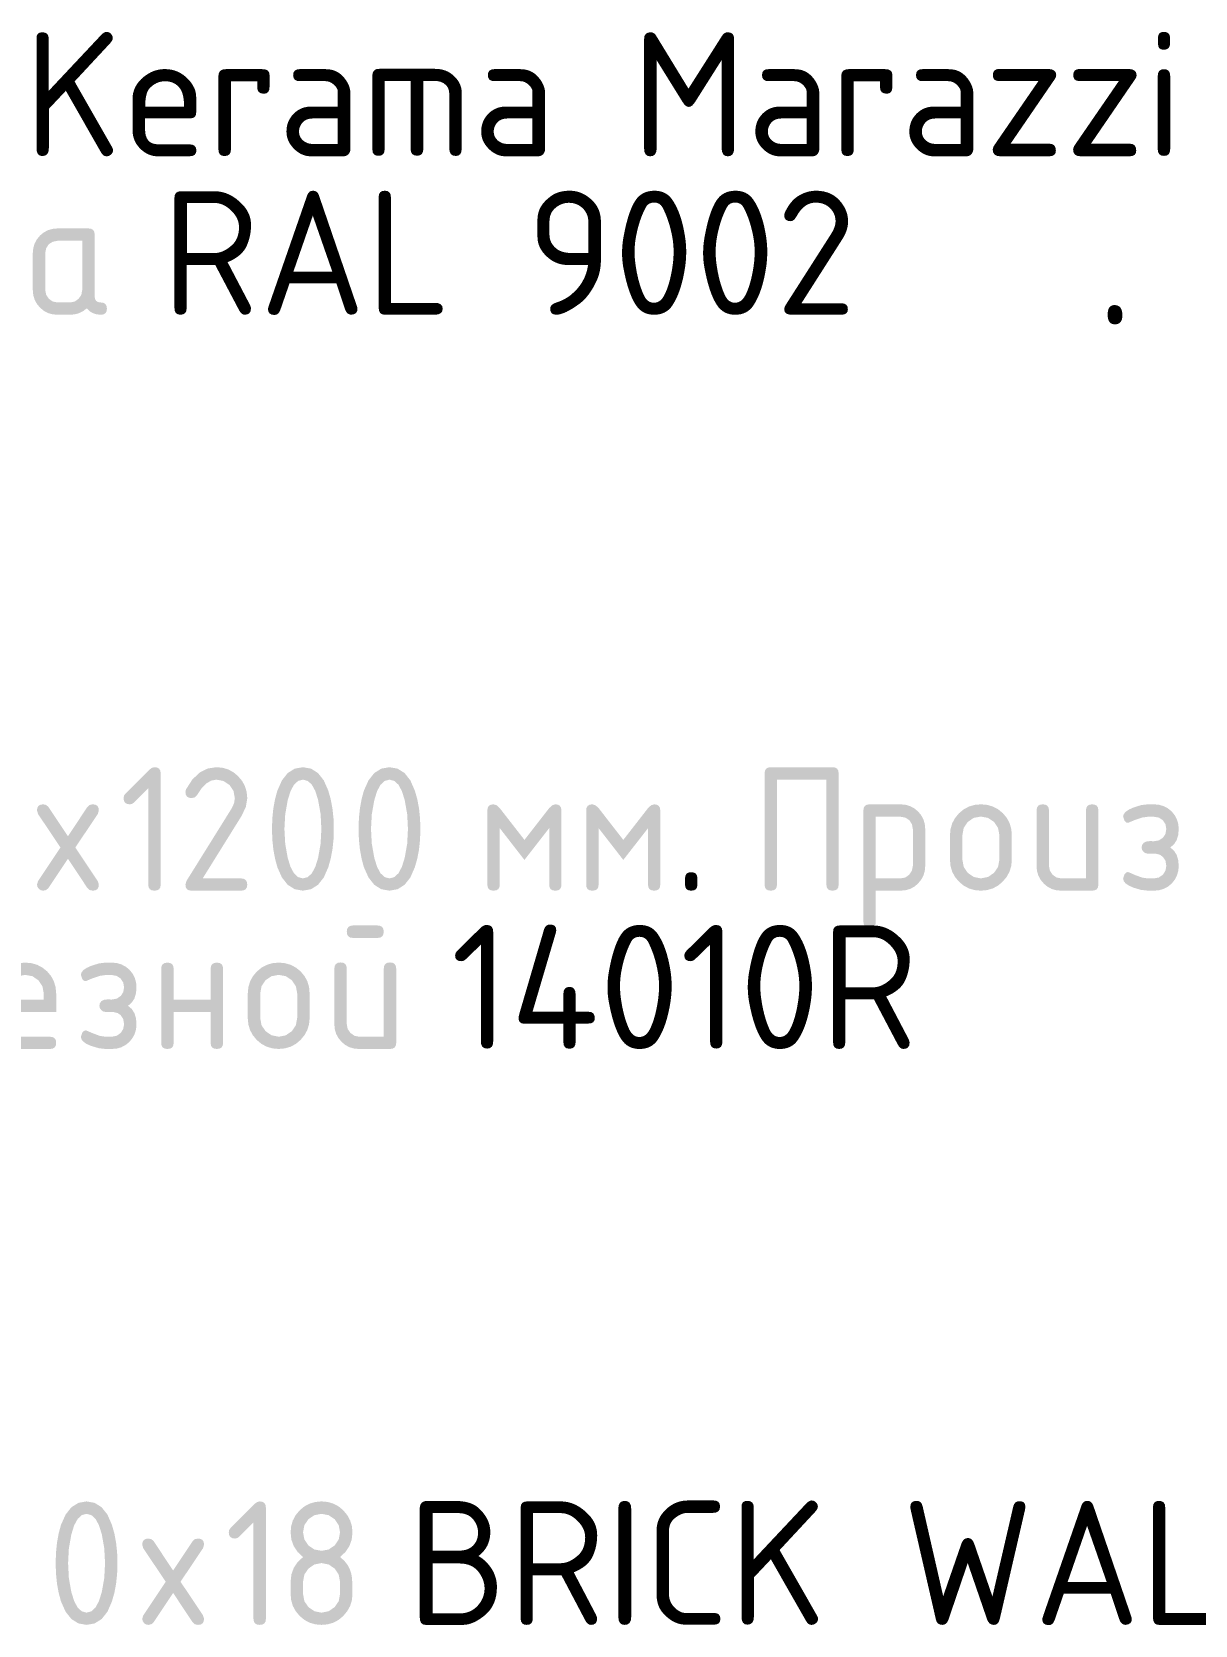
# Model space of a CAD drawing. Header units: millimetres. Extents: x -546 to 1681, y -650 to 1730.
# Drawn here: x 1081.29 to 1109.8, y 318.12 to 357.18 of the extents above; entities that cross this region are included whole.
import ezdxf

# ---------------------------------------------------------------- set-up
doc = ezdxf.new("R2010")
doc.units = ezdxf.units.MM

msp = doc.modelspace()

# ---------------------------------------------------------------- hatches: boundary and pattern name
h = msp.add_hatch(color=7)
h.paths.add_polyline_path([(1082.527, 352.056), (1081.921, 352.056), (1081.804, 352.034), (1081.705, 351.971), (1081.642, 351.872), (1081.62, 351.755), (1081.62, 350.849), (1081.643, 350.733), (1081.71, 350.633), (1081.807, 350.567), (1081.921, 350.544), (1082.226, 350.544), (1082.341, 350.567), (1082.437, 350.633), (1082.504, 350.732), (1082.527, 350.849)])
h.paths.add_polyline_path([(1083.132, 350.392), (1083.122, 350.326), (1083.094, 350.28), (1083.048, 350.253), (1082.983, 350.244), (1082.881, 350.253), (1082.789, 350.282), (1082.708, 350.331), (1082.636, 350.4), (1082.547, 350.331), (1082.448, 350.282), (1082.342, 350.253), (1082.226, 350.244), (1081.921, 350.244), (1081.799, 350.254), (1081.687, 350.286), (1081.585, 350.34), (1081.494, 350.417), (1081.416, 350.51), (1081.36, 350.613), (1081.327, 350.725), (1081.315, 350.849), (1081.315, 351.755), (1081.327, 351.877), (1081.36, 351.99), (1081.416, 352.093), (1081.494, 352.187), (1081.585, 352.262), (1081.687, 352.316), (1081.799, 352.349), (1081.921, 352.36), (1082.679, 352.36), (1082.746, 352.351), (1082.793, 352.323), (1082.822, 352.276), (1082.831, 352.212), (1082.831, 350.697), (1082.841, 350.63), (1082.869, 350.582), (1082.917, 350.554), (1082.983, 350.544), (1083.048, 350.535), (1083.094, 350.506), (1083.122, 350.459)])
h = msp.add_hatch(color=7)
h.dxf.hatch_style = 2
h.paths.add_polyline_path([(1084.145, 338.636), (1083.798, 338.289), (1083.75, 338.254), (1083.692, 338.242), (1083.625, 338.252), (1083.578, 338.28), (1083.549, 338.328), (1083.54, 338.394), (1083.55, 338.452), (1083.582, 338.5), (1084.175, 339.093), (1084.236, 339.137), (1084.298, 339.152), (1084.364, 339.143), (1084.412, 339.114), (1084.44, 339.067), (1084.45, 339), (1084.45, 336.274), (1084.44, 336.208), (1084.412, 336.161), (1084.364, 336.134), (1084.298, 336.126), (1084.231, 336.134), (1084.183, 336.161), (1084.155, 336.208), (1084.145, 336.274)])
h = msp.add_hatch(color=7)
h.dxf.hatch_style = 2
h.paths.add_polyline_path([(1085.814, 339.152), (1085.964, 339.139), (1086.104, 339.098), (1086.232, 339.029), (1086.347, 338.932), (1086.445, 338.816), (1086.515, 338.687), (1086.557, 338.547), (1086.572, 338.394), (1086.536, 338.178), (1086.432, 337.958), (1085.479, 336.426), (1086.419, 336.426), (1086.486, 336.416), (1086.533, 336.388), (1086.562, 336.34), (1086.572, 336.274), (1086.562, 336.208), (1086.533, 336.161), (1086.486, 336.134), (1086.419, 336.126), (1085.208, 336.126), (1085.142, 336.134), (1085.094, 336.161), (1085.065, 336.208), (1085.056, 336.274), (1085.081, 336.363), (1086.191, 338.145), (1086.248, 338.268), (1086.267, 338.394), (1086.234, 338.57), (1086.136, 338.716), (1085.989, 338.815), (1085.814, 338.847), (1085.687, 338.824), (1085.565, 338.752), (1085.45, 338.633), (1085.34, 338.467), (1085.285, 338.413), (1085.208, 338.394), (1085.142, 338.404), (1085.094, 338.433), (1085.065, 338.48), (1085.056, 338.547), (1085.068, 338.606), (1085.222, 338.845), (1085.397, 339.016), (1085.594, 339.118)])
h = msp.add_hatch(color=7)
h.paths.add_polyline_path([(1088.388, 337.637), (1088.369, 338.004), (1088.308, 338.348), (1088.24, 338.567), (1088.155, 338.723), (1088.054, 338.816), (1087.935, 338.847), (1087.819, 338.816), (1087.717, 338.723), (1087.632, 338.565), (1087.563, 338.344), (1087.502, 337.998), (1087.482, 337.637), (1087.502, 337.274), (1087.563, 336.93), (1087.631, 336.71), (1087.716, 336.552), (1087.817, 336.458), (1087.935, 336.426), (1088.054, 336.458), (1088.155, 336.552), (1088.24, 336.71), (1088.308, 336.93), (1088.369, 337.274)])
h.paths.add_polyline_path([(1088.693, 337.637), (1088.685, 337.376), (1088.659, 337.133), (1088.616, 336.908), (1088.558, 336.701), (1088.447, 336.449), (1088.305, 336.269), (1088.135, 336.161), (1087.935, 336.126), (1087.735, 336.161), (1087.563, 336.269), (1087.421, 336.449), (1087.309, 336.701), (1087.253, 336.908), (1087.211, 337.133), (1087.186, 337.376), (1087.177, 337.637), (1087.186, 337.9), (1087.211, 338.145), (1087.253, 338.37), (1087.309, 338.577), (1087.421, 338.829), (1087.563, 339.009), (1087.735, 339.117), (1087.935, 339.152), (1088.135, 339.117), (1088.305, 339.009), (1088.447, 338.829), (1088.558, 338.577), (1088.616, 338.369), (1088.659, 338.143), (1088.685, 337.9)])
h = msp.add_hatch(color=7)
h.paths.add_polyline_path([(1090.51, 337.637), (1090.491, 338.004), (1090.43, 338.348), (1090.361, 338.567), (1090.277, 338.723), (1090.175, 338.816), (1090.057, 338.847), (1089.94, 338.816), (1089.839, 338.723), (1089.753, 338.565), (1089.685, 338.344), (1089.624, 337.998), (1089.604, 337.637), (1089.624, 337.274), (1089.685, 336.93), (1089.753, 336.71), (1089.838, 336.552), (1089.939, 336.458), (1090.057, 336.426), (1090.175, 336.458), (1090.277, 336.552), (1090.361, 336.71), (1090.43, 336.93), (1090.491, 337.274)])
h.paths.add_polyline_path([(1090.815, 337.637), (1090.806, 337.376), (1090.781, 337.133), (1090.738, 336.908), (1090.679, 336.701), (1090.569, 336.449), (1090.427, 336.269), (1090.256, 336.161), (1090.057, 336.126), (1089.856, 336.161), (1089.685, 336.269), (1089.543, 336.449), (1089.43, 336.701), (1089.374, 336.908), (1089.333, 337.133), (1089.308, 337.376), (1089.299, 337.637), (1089.308, 337.9), (1089.333, 338.145), (1089.374, 338.37), (1089.43, 338.577), (1089.543, 338.829), (1089.685, 339.009), (1089.856, 339.117), (1090.057, 339.152), (1090.256, 339.117), (1090.427, 339.009), (1090.569, 338.829), (1090.679, 338.577), (1090.738, 338.369), (1090.781, 338.143), (1090.806, 337.9)])
h = msp.add_hatch(color=7)
h.dxf.hatch_style = 2
h.paths.add_polyline_path([(1099.403, 339.152), (1100.918, 339.152), (1100.982, 339.143), (1101.029, 339.114), (1101.057, 339.067), (1101.066, 339), (1101.066, 336.274), (1101.057, 336.208), (1101.029, 336.161), (1100.982, 336.134), (1100.918, 336.126), (1100.852, 336.134), (1100.804, 336.161), (1100.775, 336.208), (1100.766, 336.274), (1100.766, 338.847), (1099.555, 338.847), (1099.555, 336.274), (1099.545, 336.208), (1099.517, 336.161), (1099.469, 336.134), (1099.403, 336.126), (1099.336, 336.134), (1099.288, 336.161), (1099.26, 336.208), (1099.25, 336.274), (1099.25, 339), (1099.26, 339.067), (1099.288, 339.114), (1099.336, 339.143)])
h = msp.add_hatch(color=7)
h.dxf.hatch_style = 2
h.paths.add_polyline_path([(1082.358, 337.184), (1082.908, 336.358), (1082.934, 336.274), (1082.924, 336.208), (1082.896, 336.161), (1082.848, 336.134), (1082.781, 336.126), (1082.708, 336.141), (1082.654, 336.189), (1082.176, 336.909), (1081.697, 336.189), (1081.643, 336.141), (1081.571, 336.126), (1081.513, 336.136), (1081.465, 336.168), (1081.43, 336.218), (1081.418, 336.274), (1081.443, 336.358), (1081.994, 337.184), (1081.443, 338.005), (1081.418, 338.094), (1081.427, 338.158), (1081.456, 338.205), (1081.504, 338.233), (1081.571, 338.242), (1081.643, 338.226), (1081.697, 338.179), (1082.176, 337.459), (1082.654, 338.179), (1082.708, 338.226), (1082.781, 338.242), (1082.848, 338.233), (1082.896, 338.206), (1082.924, 338.16), (1082.934, 338.094), (1082.908, 338.005)])
h = msp.add_hatch(color=7)
h.dxf.hatch_style = 2
h.paths.add_polyline_path([(1093.365, 336.879), (1092.76, 337.658), (1092.76, 336.274), (1092.751, 336.208), (1092.722, 336.161), (1092.675, 336.134), (1092.608, 336.126), (1092.541, 336.134), (1092.493, 336.161), (1092.465, 336.208), (1092.455, 336.274), (1092.455, 338.094), (1092.465, 338.158), (1092.493, 338.205), (1092.541, 338.233), (1092.608, 338.242), (1092.684, 338.219), (1092.76, 338.149), (1093.365, 337.37), (1093.971, 338.149), (1094.047, 338.219), (1094.123, 338.242), (1094.188, 338.233), (1094.234, 338.205), (1094.262, 338.158), (1094.272, 338.094), (1094.272, 336.274), (1094.262, 336.208), (1094.234, 336.161), (1094.188, 336.134), (1094.123, 336.126), (1094.057, 336.134), (1094.009, 336.161), (1093.981, 336.208), (1093.971, 336.274), (1093.971, 337.658)])
h = msp.add_hatch(color=7)
h.dxf.hatch_style = 2
h.paths.add_polyline_path([(1095.788, 336.879), (1095.183, 337.658), (1095.183, 336.274), (1095.173, 336.208), (1095.145, 336.161), (1095.097, 336.134), (1095.03, 336.126), (1094.964, 336.134), (1094.916, 336.161), (1094.887, 336.208), (1094.878, 336.274), (1094.878, 338.094), (1094.887, 338.158), (1094.916, 338.205), (1094.964, 338.233), (1095.03, 338.242), (1095.106, 338.219), (1095.183, 338.149), (1095.788, 337.37), (1096.394, 338.149), (1096.47, 338.219), (1096.546, 338.242), (1096.61, 338.233), (1096.656, 338.205), (1096.685, 338.158), (1096.694, 338.094), (1096.694, 336.274), (1096.685, 336.208), (1096.656, 336.161), (1096.61, 336.134), (1096.546, 336.126), (1096.479, 336.134), (1096.432, 336.161), (1096.403, 336.208), (1096.394, 336.274), (1096.394, 337.658)])
h = msp.add_hatch(color=7)
h.paths.add_polyline_path([(1101.673, 338.094), (1101.682, 338.158), (1101.711, 338.205), (1101.758, 338.233), (1101.825, 338.242), (1102.583, 338.242), (1102.705, 338.231), (1102.817, 338.198), (1102.919, 338.144), (1103.01, 338.069), (1103.088, 337.975), (1103.144, 337.872), (1103.177, 337.759), (1103.188, 337.637), (1103.188, 336.731), (1103.177, 336.609), (1103.144, 336.496), (1103.088, 336.393), (1103.01, 336.299), (1102.919, 336.222), (1102.817, 336.168), (1102.705, 336.136), (1102.583, 336.126), (1101.977, 336.126), (1101.977, 335.364), (1101.968, 335.299), (1101.939, 335.253), (1101.892, 335.225), (1101.825, 335.216), (1101.758, 335.225), (1101.711, 335.253), (1101.682, 335.299), (1101.673, 335.364)])
h.paths.add_polyline_path([(1101.977, 337.937), (1101.977, 336.426), (1102.583, 336.426), (1102.698, 336.448), (1102.794, 336.515), (1102.861, 336.614), (1102.884, 336.731), (1102.884, 337.637), (1102.862, 337.754), (1102.799, 337.853), (1102.7, 337.917), (1102.583, 337.937)])
h = msp.add_hatch(color=7)
h.paths.add_polyline_path([(1103.794, 336.879), (1103.794, 337.484), (1103.808, 337.637), (1103.849, 337.777), (1103.918, 337.905), (1104.015, 338.022), (1104.131, 338.119), (1104.26, 338.188), (1104.4, 338.229), (1104.552, 338.242), (1104.705, 338.229), (1104.845, 338.188), (1104.973, 338.121), (1105.09, 338.026), (1105.187, 337.91), (1105.256, 337.781), (1105.297, 337.639), (1105.31, 337.484), (1105.31, 336.879), (1105.296, 336.729), (1105.253, 336.59), (1105.183, 336.462), (1105.086, 336.346), (1104.971, 336.249), (1104.843, 336.18), (1104.703, 336.139), (1104.552, 336.126), (1104.4, 336.139), (1104.26, 336.18), (1104.131, 336.249), (1104.015, 336.346), (1103.918, 336.462), (1103.849, 336.59), (1103.808, 336.729)])
h.paths.add_polyline_path([(1105.005, 336.883), (1105.005, 337.489), (1104.973, 337.662), (1104.874, 337.811), (1104.727, 337.91), (1104.552, 337.942), (1104.377, 337.91), (1104.23, 337.811), (1104.131, 337.662), (1104.099, 337.489), (1104.099, 336.883), (1104.131, 336.707), (1104.23, 336.562), (1104.377, 336.461), (1104.552, 336.426), (1104.727, 336.461), (1104.874, 336.562), (1104.973, 336.708)])
h = msp.add_hatch(color=7)
h.dxf.hatch_style = 2
h.paths.add_polyline_path([(1107.432, 338.094), (1107.432, 336.274), (1107.422, 336.208), (1107.394, 336.161), (1107.346, 336.134), (1107.279, 336.126), (1106.522, 336.126), (1106.399, 336.136), (1106.287, 336.168), (1106.185, 336.222), (1106.094, 336.299), (1106.016, 336.392), (1105.961, 336.494), (1105.927, 336.607), (1105.916, 336.731), (1105.916, 338.094), (1105.926, 338.158), (1105.954, 338.205), (1106.002, 338.233), (1106.069, 338.242), (1106.135, 338.233), (1106.183, 338.205), (1106.211, 338.158), (1106.221, 338.094), (1106.221, 336.731), (1106.243, 336.615), (1106.31, 336.515), (1106.408, 336.448), (1106.522, 336.426), (1107.127, 336.426), (1107.127, 338.094), (1107.137, 338.158), (1107.165, 338.205), (1107.213, 338.233), (1107.279, 338.242), (1107.346, 338.233), (1107.394, 338.205), (1107.422, 338.158)])
h = msp.add_hatch(color=7)
h.dxf.hatch_style = 2
h.paths.add_polyline_path([(1109.096, 336.731), (1109.077, 336.857), (1109.016, 336.951), (1108.94, 337.006), (1108.838, 337.032), (1108.644, 337.032), (1108.581, 337.047), (1108.538, 337.078), (1108.503, 337.126), (1108.491, 337.184), (1108.503, 337.245), (1108.538, 337.294), (1108.597, 337.328), (1108.686, 337.34), (1108.732, 337.34), (1108.783, 337.336), (1108.917, 337.358), (1109.016, 337.425), (1109.077, 337.52), (1109.096, 337.637), (1109.076, 337.754), (1109.012, 337.853), (1108.913, 337.917), (1108.796, 337.937), (1108.644, 337.937), (1108.503, 337.918), (1108.334, 337.861), (1108.253, 337.828), (1108.196, 337.804), (1108.162, 337.79), (1108.111, 337.798), (1108.072, 337.84), (1108.038, 337.946), (1108.054, 338.004), (1108.101, 338.06), (1108.179, 338.113), (1108.288, 338.162), (1108.478, 338.223), (1108.644, 338.242), (1108.796, 338.242), (1108.918, 338.231), (1109.031, 338.198), (1109.134, 338.144), (1109.227, 338.069), (1109.303, 337.975), (1109.357, 337.872), (1109.39, 337.759), (1109.401, 337.637), (1109.388, 337.489), (1109.35, 337.364), (1109.285, 337.262), (1109.194, 337.184), (1109.285, 337.105), (1109.35, 337.003), (1109.388, 336.878), (1109.401, 336.731), (1109.39, 336.609), (1109.357, 336.496), (1109.303, 336.393), (1109.227, 336.299), (1109.134, 336.222), (1109.031, 336.168), (1108.918, 336.136), (1108.796, 336.126), (1108.644, 336.126), (1108.475, 336.145), (1108.284, 336.202), (1108.176, 336.251), (1108.099, 336.304), (1108.053, 336.361), (1108.038, 336.422), (1108.072, 336.528), (1108.111, 336.568), (1108.156, 336.583), (1108.17, 336.578), (1108.205, 336.564), (1108.261, 336.54), (1108.339, 336.506), (1108.504, 336.446), (1108.644, 336.426), (1108.796, 336.426), (1108.913, 336.448), (1109.012, 336.515), (1109.075, 336.614)])
h = msp.add_hatch(color=7)
h.dxf.hatch_style = 2
h.paths.add_polyline_path([(1097.3, 336.426), (1097.31, 336.493), (1097.338, 336.541), (1097.386, 336.569), (1097.453, 336.579), (1097.519, 336.569), (1097.567, 336.541), (1097.595, 336.493), (1097.605, 336.426), (1097.605, 336.274), (1097.595, 336.208), (1097.567, 336.161), (1097.519, 336.134), (1097.453, 336.126), (1097.386, 336.134), (1097.338, 336.161), (1097.31, 336.208), (1097.3, 336.274)])
h = msp.add_hatch(color=7)
h.paths.add_polyline_path([(1090.222, 334.213), (1090.222, 332.393), (1090.212, 332.327), (1090.184, 332.281), (1090.136, 332.254), (1090.069, 332.245), (1089.312, 332.245), (1089.189, 332.255), (1089.077, 332.287), (1088.975, 332.342), (1088.884, 332.419), (1088.806, 332.512), (1088.75, 332.615), (1088.717, 332.728), (1088.706, 332.85), (1088.706, 334.213), (1088.715, 334.28), (1088.744, 334.328), (1088.792, 334.357), (1088.859, 334.366), (1088.925, 334.357), (1088.973, 334.328), (1089.001, 334.28), (1089.011, 334.213), (1089.011, 332.85), (1089.033, 332.735), (1089.1, 332.639), (1089.198, 332.568), (1089.312, 332.545), (1089.917, 332.545), (1089.917, 334.213), (1089.926, 334.28), (1089.955, 334.328), (1090.002, 334.357), (1090.069, 334.366), (1090.136, 334.357), (1090.184, 334.328), (1090.212, 334.28)])
h.paths.add_polyline_path([(1089.764, 334.967), (1089.159, 334.967), (1089.095, 334.976), (1089.048, 335.005), (1089.02, 335.053), (1089.011, 335.12), (1089.02, 335.186), (1089.048, 335.234), (1089.095, 335.262), (1089.159, 335.272), (1089.764, 335.272), (1089.831, 335.262), (1089.879, 335.234), (1089.907, 335.186), (1089.917, 335.12), (1089.907, 335.053), (1089.879, 335.005), (1089.831, 334.976)])
h = msp.add_hatch(color=7)
h.paths.add_polyline_path([(1081.13, 334.061), (1080.955, 334.029), (1080.808, 333.93), (1080.709, 333.783), (1080.677, 333.608), (1080.677, 333.455), (1081.583, 333.455), (1081.583, 333.608), (1081.551, 333.783), (1081.452, 333.93), (1081.305, 334.029)])
h.paths.add_polyline_path([(1080.677, 333.151), (1080.677, 332.85), (1080.699, 332.735), (1080.766, 332.635), (1080.864, 332.568), (1080.978, 332.545), (1081.735, 332.545), (1081.802, 332.536), (1081.85, 332.507), (1081.879, 332.46), (1081.888, 332.393), (1081.879, 332.327), (1081.85, 332.281), (1081.802, 332.254), (1081.735, 332.245), (1080.978, 332.245), (1080.856, 332.255), (1080.743, 332.287), (1080.641, 332.342), (1080.55, 332.419), (1080.472, 332.512), (1080.417, 332.614), (1080.383, 332.726), (1080.372, 332.85), (1080.372, 333.604), (1080.386, 333.756), (1080.427, 333.897), (1080.496, 334.025), (1080.593, 334.142), (1080.709, 334.238), (1080.837, 334.307), (1080.978, 334.348), (1081.13, 334.362), (1081.283, 334.348), (1081.423, 334.308), (1081.551, 334.24), (1081.668, 334.146), (1081.765, 334.029), (1081.833, 333.901), (1081.874, 333.761), (1081.888, 333.608), (1081.888, 333.151)])
h = msp.add_hatch(color=7)
h.dxf.hatch_style = 2
h.paths.add_polyline_path([(1083.552, 332.85), (1083.532, 332.976), (1083.472, 333.071), (1083.396, 333.125), (1083.294, 333.151), (1083.1, 333.151), (1083.037, 333.166), (1082.994, 333.198), (1082.959, 333.246), (1082.947, 333.303), (1082.959, 333.365), (1082.994, 333.414), (1083.053, 333.448), (1083.141, 333.46), (1083.188, 333.46), (1083.239, 333.455), (1083.373, 333.478), (1083.472, 333.545), (1083.532, 333.639), (1083.552, 333.756), (1083.532, 333.874), (1083.468, 333.972), (1083.369, 334.037), (1083.252, 334.057), (1083.1, 334.057), (1082.959, 334.038), (1082.79, 333.981), (1082.709, 333.948), (1082.652, 333.924), (1082.618, 333.909), (1082.566, 333.918), (1082.528, 333.959), (1082.494, 334.065), (1082.51, 334.124), (1082.557, 334.18), (1082.635, 334.232), (1082.743, 334.281), (1082.934, 334.342), (1083.1, 334.362), (1083.252, 334.362), (1083.374, 334.351), (1083.486, 334.318), (1083.59, 334.263), (1083.683, 334.188), (1083.759, 334.094), (1083.813, 333.991), (1083.846, 333.879), (1083.857, 333.756), (1083.844, 333.609), (1083.806, 333.484), (1083.741, 333.382), (1083.65, 333.303), (1083.741, 333.225), (1083.806, 333.123), (1083.844, 332.998), (1083.857, 332.85), (1083.846, 332.728), (1083.813, 332.615), (1083.759, 332.512), (1083.683, 332.419), (1083.59, 332.342), (1083.486, 332.287), (1083.374, 332.255), (1083.252, 332.245), (1083.1, 332.245), (1082.931, 332.264), (1082.74, 332.321), (1082.631, 332.37), (1082.555, 332.423), (1082.509, 332.48), (1082.494, 332.542), (1082.528, 332.647), (1082.567, 332.687), (1082.612, 332.702), (1082.626, 332.697), (1082.661, 332.683), (1082.717, 332.659), (1082.795, 332.626), (1082.96, 332.565), (1083.1, 332.545), (1083.252, 332.545), (1083.369, 332.568), (1083.468, 332.635), (1083.531, 332.733)])
h = msp.add_hatch(color=7)
h.dxf.hatch_style = 2
h.paths.add_polyline_path([(1084.768, 333.151), (1084.768, 332.393), (1084.758, 332.327), (1084.73, 332.281), (1084.682, 332.254), (1084.615, 332.245), (1084.549, 332.254), (1084.501, 332.281), (1084.472, 332.327), (1084.463, 332.393), (1084.463, 334.213), (1084.472, 334.278), (1084.501, 334.324), (1084.549, 334.352), (1084.615, 334.362), (1084.682, 334.352), (1084.73, 334.324), (1084.758, 334.278), (1084.768, 334.213), (1084.768, 333.455), (1085.674, 333.455), (1085.674, 334.213), (1085.683, 334.278), (1085.712, 334.324), (1085.759, 334.352), (1085.826, 334.362), (1085.893, 334.352), (1085.941, 334.324), (1085.969, 334.278), (1085.979, 334.213), (1085.979, 332.393), (1085.969, 332.327), (1085.941, 332.281), (1085.893, 332.254), (1085.826, 332.245), (1085.759, 332.254), (1085.712, 332.281), (1085.683, 332.327), (1085.674, 332.393), (1085.674, 333.151)])
h = msp.add_hatch(color=7)
h.paths.add_polyline_path([(1086.584, 332.999), (1086.584, 333.604), (1086.598, 333.756), (1086.639, 333.897), (1086.708, 334.025), (1086.805, 334.142), (1086.921, 334.238), (1087.05, 334.307), (1087.19, 334.348), (1087.342, 334.362), (1087.495, 334.348), (1087.635, 334.308), (1087.763, 334.24), (1087.88, 334.146), (1087.977, 334.029), (1088.046, 333.9), (1088.087, 333.759), (1088.1, 333.604), (1088.1, 332.999), (1088.086, 332.849), (1088.043, 332.71), (1087.973, 332.582), (1087.876, 332.465), (1087.761, 332.368), (1087.633, 332.3), (1087.493, 332.259), (1087.342, 332.245), (1087.19, 332.259), (1087.05, 332.3), (1086.921, 332.368), (1086.805, 332.465), (1086.708, 332.582), (1086.639, 332.71), (1086.598, 332.849)])
h.paths.add_polyline_path([(1087.795, 333.003), (1087.795, 333.608), (1087.763, 333.782), (1087.664, 333.93), (1087.517, 334.029), (1087.342, 334.061), (1087.167, 334.029), (1087.02, 333.93), (1086.921, 333.782), (1086.889, 333.608), (1086.889, 333.003), (1086.921, 332.826), (1087.02, 332.681), (1087.167, 332.58), (1087.342, 332.545), (1087.517, 332.58), (1087.664, 332.681), (1087.763, 332.828)])
h = msp.add_hatch(color=7)
h.paths.add_polyline_path([(1083.086, 319.638), (1083.067, 320.005), (1083.006, 320.349), (1082.937, 320.569), (1082.853, 320.724), (1082.751, 320.818), (1082.633, 320.849), (1082.516, 320.818), (1082.415, 320.724), (1082.329, 320.567), (1082.26, 320.345), (1082.199, 319.999), (1082.18, 319.638), (1082.199, 319.275), (1082.26, 318.931), (1082.329, 318.711), (1082.413, 318.554), (1082.515, 318.459), (1082.633, 318.427), (1082.751, 318.459), (1082.853, 318.554), (1082.937, 318.711), (1083.006, 318.931), (1083.067, 319.275)])
h.paths.add_polyline_path([(1083.391, 319.638), (1083.382, 319.377), (1083.356, 319.134), (1083.314, 318.909), (1083.255, 318.702), (1083.145, 318.45), (1083.003, 318.27), (1082.832, 318.163), (1082.633, 318.127), (1082.432, 318.163), (1082.261, 318.27), (1082.119, 318.45), (1082.006, 318.702), (1081.95, 318.909), (1081.909, 319.134), (1081.884, 319.377), (1081.875, 319.638), (1081.884, 319.902), (1081.909, 320.146), (1081.95, 320.372), (1082.006, 320.578), (1082.119, 320.831), (1082.261, 321.01), (1082.432, 321.118), (1082.633, 321.154), (1082.832, 321.118), (1083.003, 321.01), (1083.145, 320.831), (1083.255, 320.578), (1083.314, 320.37), (1083.356, 320.145), (1083.382, 319.901)])
h = msp.add_hatch(color=7)
h.dxf.hatch_style = 2
h.paths.add_polyline_path([(1086.724, 320.637), (1086.377, 320.29), (1086.329, 320.256), (1086.271, 320.243), (1086.204, 320.253), (1086.156, 320.282), (1086.128, 320.329), (1086.118, 320.396), (1086.128, 320.453), (1086.161, 320.501), (1086.753, 321.095), (1086.815, 321.138), (1086.876, 321.154), (1086.943, 321.144), (1086.99, 321.116), (1087.019, 321.068), (1087.028, 321.001), (1087.028, 318.275), (1087.019, 318.209), (1086.99, 318.163), (1086.943, 318.136), (1086.876, 318.127), (1086.81, 318.136), (1086.762, 318.163), (1086.734, 318.209), (1086.724, 318.275)])
h = msp.add_hatch(color=7)
h.paths.add_polyline_path([(1088.392, 318.427), (1088.567, 318.462), (1088.714, 318.563), (1088.813, 318.708), (1088.845, 318.885), (1088.845, 319.185), (1088.813, 319.36), (1088.714, 319.507), (1088.567, 319.608), (1088.392, 319.642), (1088.217, 319.608), (1088.07, 319.507), (1087.971, 319.362), (1087.939, 319.185), (1087.939, 318.885), (1087.971, 318.708), (1088.07, 318.563), (1088.217, 318.462)])
h.paths.add_polyline_path([(1088.392, 318.127), (1088.24, 318.14), (1088.099, 318.181), (1087.971, 318.25), (1087.855, 318.347), (1087.758, 318.464), (1087.689, 318.591), (1087.648, 318.73), (1087.634, 318.88), (1087.634, 319.185), (1087.653, 319.364), (1087.711, 319.524), (1087.806, 319.667), (1087.939, 319.79), (1087.806, 319.914), (1087.711, 320.057), (1087.653, 320.217), (1087.634, 320.396), (1087.648, 320.548), (1087.689, 320.688), (1087.758, 320.817), (1087.855, 320.934), (1087.971, 321.031), (1088.099, 321.099), (1088.24, 321.14), (1088.392, 321.154), (1088.543, 321.14), (1088.683, 321.099), (1088.811, 321.031), (1088.926, 320.934), (1089.023, 320.817), (1089.093, 320.688), (1089.136, 320.548), (1089.15, 320.396), (1089.131, 320.217), (1089.074, 320.057), (1088.978, 319.914), (1088.845, 319.79), (1088.945, 319.703), (1089.024, 319.606), (1089.082, 319.5), (1089.12, 319.384), (1089.134, 319.307), (1089.143, 319.197), (1089.148, 319.055), (1089.15, 318.88), (1089.136, 318.73), (1089.093, 318.591), (1089.023, 318.464), (1088.926, 318.347), (1088.811, 318.25), (1088.683, 318.181), (1088.543, 318.14)])
h.paths.add_polyline_path([(1088.392, 319.943), (1088.567, 319.975), (1088.714, 320.074), (1088.813, 320.221), (1088.845, 320.396), (1088.813, 320.571), (1088.714, 320.718), (1088.567, 320.816), (1088.392, 320.849), (1088.217, 320.816), (1088.07, 320.718), (1087.971, 320.571), (1087.939, 320.396), (1087.971, 320.221), (1088.07, 320.074), (1088.217, 319.975)])
h = msp.add_hatch(color=7)
h.dxf.hatch_style = 2
h.paths.add_polyline_path([(1084.936, 319.185), (1085.487, 318.359), (1085.513, 318.275), (1085.503, 318.209), (1085.474, 318.163), (1085.427, 318.136), (1085.36, 318.127), (1085.287, 318.143), (1085.233, 318.19), (1084.755, 318.91), (1084.276, 318.19), (1084.222, 318.143), (1084.149, 318.127), (1084.092, 318.137), (1084.044, 318.169), (1084.009, 318.219), (1083.997, 318.275), (1084.022, 318.359), (1084.573, 319.185), (1084.022, 320.006), (1083.997, 320.095), (1084.006, 320.16), (1084.035, 320.206), (1084.082, 320.234), (1084.149, 320.243), (1084.222, 320.228), (1084.276, 320.18), (1084.755, 319.46), (1085.233, 320.18), (1085.287, 320.228), (1085.36, 320.243), (1085.427, 320.235), (1085.474, 320.208), (1085.503, 320.161), (1085.513, 320.095), (1085.487, 320.006)])

# ---------------------------------------------------------------- texts
at = {"color": 7, "attachment_point": 1}
for s, insert, char_height in [('{\\fGOSTCommon|b0|i0|c0;Kerama Marazzi }', (1081.095, 357.168), 3.04029), ('{\\fGOSTCommon|b0|i0|c0;RAL 9002}', (1084.476, 353.284), 3.04029), ('\\A1;{\\fISOCPEUR|b0|i0|c204|p34;. Раскладка по горизонтали }', (1107.349, 353.339), 3.32992), ('{\\fGOSTCommon|b0|i0|c0;14010R}', (1091.562, 335.285), 3.04029), ('{\\fGOSTCommon|b0|i0|c0;BRICK WALL Bremen BR-001. }', (1090.488, 321.167), 3.04029)]:
    msp.add_mtext(s, dxfattribs=dict(at, insert=insert, char_height=char_height))

doc.saveas('drawing.dxf')
